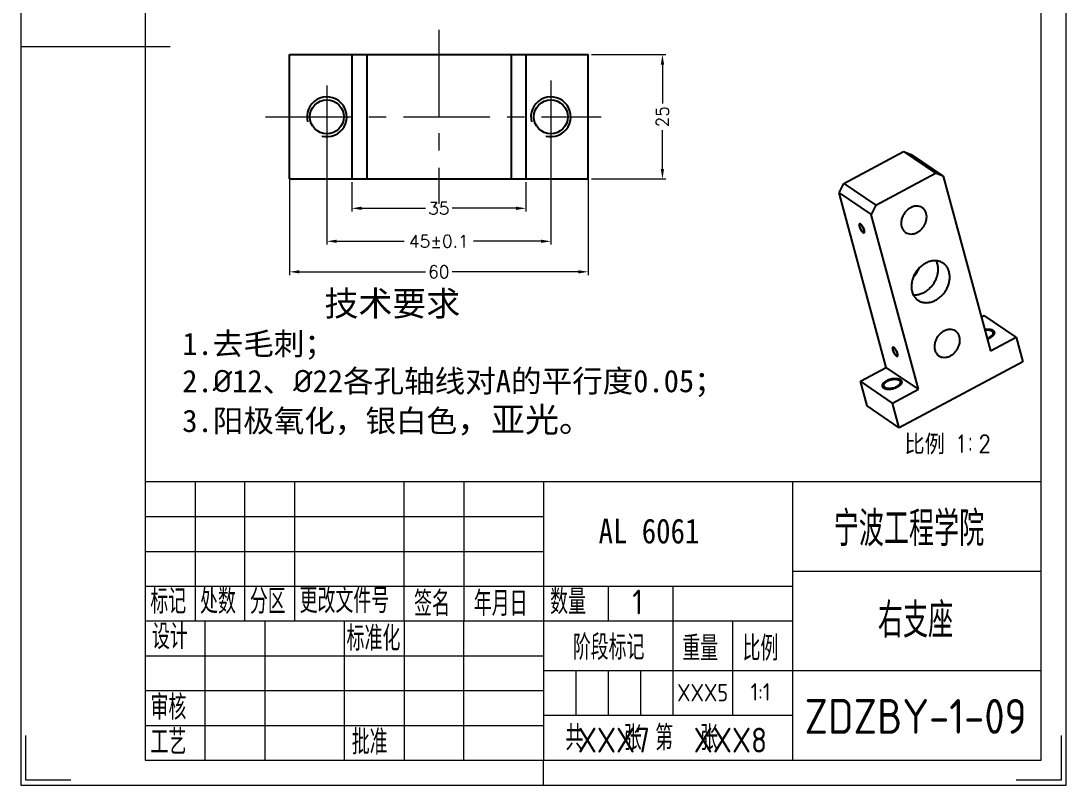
# Model space of a CAD drawing. Header units: millimetres. Extents: x 348 to 7549, y -2121 to -1262.
# Drawn here: x 4729.3 to 4939.3, y -2121.3 to -1967.6 of the extents above; entities that cross this region are included whole.
import ezdxf
from ezdxf.enums import TextEntityAlignment as Align

# ---------------------------------------------------------------- set-up
doc = ezdxf.new("R2010")
doc.units = ezdxf.units.MM
doc.header["$LTSCALE"] = 46.255
doc.header["$PDMODE"] = 3
doc.header["$PDSIZE"] = 8
doc.linetypes.add('CENTER', pattern=[0.6, 0.375, -0.075, 0.075, -0.075])
doc.layers.get('0').update_dxf_attribs({"linetype": 'CONTINUOUS'})
doc.layers.get('Defpoints').update_dxf_attribs({"linetype": 'CONTINUOUS'})
doc.layers.add('02___PRT_ALL_AXES', color=7, linetype='CONTINUOUS')
for name, color, linetype, lineweight in [('dim', 82, 'CONTINUOUS', 9), ('中心线', 2, 'CENTER', 13), ('图框_内框线', 5, 'CONTINUOUS', 13), ('图框_外框线', 7, 'CONTINUOUS', 13), ('图框_标题栏属性', 1, 'CONTINUOUS', 13), ('图框_标题栏文字', 6, 'CONTINUOUS', 13), ('图框_角线', 5, 'CONTINUOUS', 13), ('尺寸线', 80, 'CONTINUOUS', 13), ('细实线', 20, 'CONTINUOUS', 13)]:
    doc.layers.add(name, color=color, linetype=linetype, lineweight=lineweight)
doc.styles.add('ROMANC', font='romanc.shx', dxfattribs={"bigfont": 'gbcbig.shx'})
doc.styles.get("Standard").update_dxf_attribs({"font": 'txt', "width": 0.85, "bigfont": 'gbcbig.shx'})
doc.styles.add('宋体', font='SimSun.ttf')
doc.styles.add('工程字', font='gbenor.shx', dxfattribs={"bigfont": 'gbcbig.shx'})
doc.dimstyles.new('YanXiu', dxfattribs={"dimtxt": 2.5, "dimasz": 2.2, "dimexe": 0.66, "dimexo": 0.66, "dimgap": 0.66, "dimtad": 0, "dimtoh": 1, "dimdsep": 46, "dimtxsty": 'ROMANC', "dimcen": 0, "dimclrd": 256, "dimclre": 131, "dimclrt": 42, "dimazin": 2, "dimtfac": 1, "dimtofl": 0, "dimtmove": 0, "dimatfit": 3, "dimfxl": 1, "dimlwd": 5, "dimlwe": 5, "dimarcsym": 0})

# ---------------------------------------------------------------- blocks, each defined once
blk = doc.blocks.new('*D102')
at = {"layer": 'Defpoints', "color": 0, "transparency": 16777216}
for p in [(4795.75, -1999.39), (4830.75, -1999.39), (4830.75, -2005.29)]:
    blk.add_point(p, dxfattribs=at)
at = {"layer": 'dim', "color": 131, "lineweight": 5, "transparency": 16777216}
for p, q in [((4795.75, -2000.05), (4795.75, -2005.95)), ((4830.75, -2000.05), (4830.75, -2005.95))]:
    blk.add_line(p, q, dxfattribs=at)
at = {"layer": 'dim', "lineweight": 5, "transparency": 16777216}
for p, q in [((4797.75, -2005.29), (4810.57, -2005.29)), ((4828.75, -2005.29), (4815.93, -2005.29))]:
    blk.add_line(p, q, dxfattribs=at)
at = {"layer": 'dim', "transparency": 16777216}
for points in [[(4797.75, -2004.96), (4797.75, -2005.62), (4795.75, -2005.29)], [(4828.75, -2004.96), (4828.75, -2005.62), (4830.75, -2005.29)]]:
    blk.add_solid(points, dxfattribs=at)
at = {"layer": 'dim', "color": 42, "transparency": 16777216, "insert": (4813.25, -2005.29), "char_height": 2.5, "attachment_point": 5, "style": 'ROMANC'}
blk.add_mtext('35', dxfattribs=at)
blk = doc.blocks.new('*D103')
at = {"layer": 'Defpoints', "color": 0, "transparency": 16777216}
for p in [(4790.75, -1986.89), (4835.75, -1986.89), (4835.75, -2011.92)]:
    blk.add_point(p, dxfattribs=at)
at = {"layer": 'dim', "color": 131, "lineweight": 5, "transparency": 16777216}
for p, q in [((4790.75, -1987.55), (4790.75, -2012.58)), ((4835.75, -1987.55), (4835.75, -2012.58))]:
    blk.add_line(p, q, dxfattribs=at)
at = {"layer": 'dim', "lineweight": 5, "transparency": 16777216}
for p, q in [((4792.75, -2011.92), (4806.28, -2011.92)), ((4833.75, -2011.92), (4820.22, -2011.92))]:
    blk.add_line(p, q, dxfattribs=at)
at = {"layer": 'dim', "transparency": 16777216}
for points in [[(4792.75, -2011.59), (4792.75, -2012.25), (4790.75, -2011.92)], [(4833.75, -2011.59), (4833.75, -2012.25), (4835.75, -2011.92)]]:
    blk.add_solid(points, dxfattribs=at)
at = {"layer": 'dim', "color": 42, "transparency": 16777216, "insert": (4813.25, -2011.92), "char_height": 2.5, "attachment_point": 5, "style": 'ROMANC'}
blk.add_mtext('\\A1;45±0.1', dxfattribs=at)
blk = doc.blocks.new('*D104')
at = {"layer": 'Defpoints', "color": 0, "transparency": 16777216}
for p in [(4783.25, -1986.89), (4843.25, -1986.89), (4843.25, -2018.06)]:
    blk.add_point(p, dxfattribs=at)
at = {"layer": 'dim', "color": 131, "lineweight": 5, "transparency": 16777216}
for p, q in [((4783.25, -1987.55), (4783.25, -2018.72)), ((4843.25, -1987.55), (4843.25, -2018.72))]:
    blk.add_line(p, q, dxfattribs=at)
at = {"layer": 'dim', "lineweight": 5, "transparency": 16777216}
for p, q in [((4785.25, -2018.06), (4810.57, -2018.06)), ((4841.25, -2018.06), (4815.93, -2018.06))]:
    blk.add_line(p, q, dxfattribs=at)
at = {"layer": 'dim', "transparency": 16777216}
for points in [[(4785.25, -2017.73), (4785.25, -2018.39), (4783.25, -2018.06)], [(4841.25, -2017.73), (4841.25, -2018.39), (4843.25, -2018.06)]]:
    blk.add_solid(points, dxfattribs=at)
at = {"layer": 'dim', "color": 42, "transparency": 16777216, "insert": (4813.25, -2018.06), "char_height": 2.5, "attachment_point": 5, "style": 'ROMANC'}
blk.add_mtext('60', dxfattribs=at)
blk = doc.blocks.new('*D105')
at = {"layer": 'Defpoints', "color": 0, "transparency": 16777216}
for p in [(4843.25, -1974.39), (4843.25, -1999.39), (4858.17, -1999.39)]:
    blk.add_point(p, dxfattribs=at)
at = {"layer": 'dim', "color": 131, "lineweight": 5, "transparency": 16777216}
for p, q in [((4843.91, -1974.39), (4858.83, -1974.39)), ((4843.91, -1999.39), (4858.83, -1999.39))]:
    blk.add_line(p, q, dxfattribs=at)
at = {"layer": 'dim', "lineweight": 5, "transparency": 16777216}
for p, q in [((4858.17, -1976.39), (4858.17, -1984.21)), ((4858.17, -1997.39), (4858.17, -1989.58))]:
    blk.add_line(p, q, dxfattribs=at)
at = {"layer": 'dim', "transparency": 16777216}
for points in [[(4857.84, -1976.39), (4858.5, -1976.39), (4858.17, -1974.39)], [(4857.84, -1997.39), (4858.5, -1997.39), (4858.17, -1999.39)]]:
    blk.add_solid(points, dxfattribs=at)
at = {"layer": 'dim', "color": 42, "transparency": 16777216, "insert": (4858.17, -1986.89), "char_height": 2.5, "attachment_point": 5, "rotation": 90, "style": 'ROMANC'}
blk.add_mtext('25', dxfattribs=at)

msp = doc.modelspace()

# ---------------------------------------------------------------- linework, layer by layer
at = {"color": 7, "linetype": 'Continuous'}
for p, q in [((4795.75023, -1974.39126), (4795.75023, -1999.39126)), ((4795.75023, -1974.39126), (4830.75023, -1974.39126)), ((4798.75023, -1974.39126), (4798.75023, -1999.39126)), ((4827.75023, -1974.39126), (4827.75023, -1999.39126)), ((4830.75023, -1974.39126), (4830.75023, -1999.39126)), ((4894.58742, -2000.26918), (4906.58346, -1993.88058)), ((4906.58346, -1993.88058), (4913.02943, -1998.25137)), ((4906.58346, -1993.88058), (4908.15859, -1994.4599)), ((4908.15859, -1994.4599), (4914.60456, -1998.8307)), ((4901.03339, -2004.63998), (4913.02943, -1998.25137)), ((4914.60456, -1998.8307), (4913.02943, -1998.25137)), ((4914.60456, -1998.8307), (4924.07263, -2033.97007)), ((4795.75023, -1999.39126), (4830.75023, -1999.39126)), ((4893.68062, -2002.17028), (4894.58742, -2000.26918)), ((4894.58742, -2000.26918), (4901.03339, -2004.63998)), ((4903.14868, -2037.30966), (4893.68062, -2002.17028)), ((4893.68062, -2002.17028), (4900.12659, -2006.54108)), ((4901.03339, -2004.63998), (4900.12659, -2006.54108)), ((4909.59465, -2041.68045), (4900.12659, -2006.54108))]:
    msp.add_line(p, q, dxfattribs=at)
at = {"color": 2, "linetype": 'Continuous'}
for centre in [(4790.75023, -1986.89126), (4835.75023, -1986.89126)]:
    msp.add_arc(centre, 4, 255, 195, dxfattribs=at)
at = {"color": 7, "linetype": 'Continuous'}
msp.add_arc((4903.49857, -2014.2544), 6.99447, 317.4747764, 334.2845942, dxfattribs=at)
at = {"color": 2, "linetype": 'Continuous'}
for points, start_tangent, end_tangent in [([(4898.75595, -2009.6662), (4898.7294, -2009.58257), (4898.71613, -2009.54076), (4898.70286, -2009.49894), (4898.68518, -2009.45539), (4898.6675, -2009.41184), (4898.64982, -2009.36829), (4898.63214, -2009.32474), (4898.61073, -2009.28111), (4898.58932, -2009.23749), (4898.54651, -2009.15023), (4898.49694, -2009.06468), (4898.47216, -2009.02191), (4898.44738, -2008.97914), (4898.42104, -2008.94035), (4898.3947, -2008.90156), (4898.36836, -2008.86277), (4898.34201, -2008.82399), (4898.3147, -2008.78989), (4898.28739, -2008.75579), (4898.26008, -2008.72169), (4898.23277, -2008.68759), (4898.20553, -2008.65948), (4898.17829, -2008.63137), (4898.15105, -2008.60326), (4898.12381, -2008.57515), (4898.09723, -2008.55379), (4898.07065, -2008.53244), (4898.04407, -2008.51108), (4898.03078, -2008.5004), (4898.01749, -2008.48973), (4898.0055, -2008.4832), (4897.99351, -2008.47668), (4897.96953, -2008.46364), (4897.94555, -2008.4506), (4897.93356, -2008.44408), (4897.92157, -2008.43756), (4897.9111, -2008.43522), (4897.90063, -2008.43288), (4897.87968, -2008.42821), (4897.85874, -2008.42354), (4897.84826, -2008.4212), (4897.83779, -2008.41887), (4897.82924, -2008.4208), (4897.82068, -2008.42274), (4897.80357, -2008.42662), (4897.78645, -2008.43049), (4897.7779, -2008.43243), (4897.76934, -2008.43437), (4897.76294, -2008.44065), (4897.75653, -2008.44694), (4897.74372, -2008.4595), (4897.73091, -2008.47207), (4897.72451, -2008.47836), (4897.7181, -2008.48464), (4897.71432, -2008.49481), (4897.71053, -2008.50499), (4897.70296, -2008.52533), (4897.69539, -2008.54568), (4897.6916, -2008.55585), (4897.68782, -2008.56602), (4897.68666, -2008.57976), (4897.68551, -2008.59351), (4897.6832, -2008.621), (4897.68089, -2008.64849), (4897.67973, -2008.66224), (4897.67858, -2008.67598), (4897.6801, -2008.69278), (4897.68162, -2008.70957), (4897.68466, -2008.74316), (4897.68769, -2008.77675), (4897.69073, -2008.81034), (4897.6992, -2008.84948), (4897.70766, -2008.88861), (4897.72459, -2008.96687)], (-0.302556605, 0.953131418), (0.211431, -0.977392926)), ([(4897.72459, -2008.96687), (4897.75114, -2009.0505), (4897.76441, -2009.09231), (4897.77768, -2009.13412), (4897.79536, -2009.17768), (4897.81304, -2009.22123), (4897.83072, -2009.26478), (4897.8484, -2009.30833), (4897.86981, -2009.35196), (4897.89122, -2009.39558), (4897.93403, -2009.48284), (4897.9836, -2009.56838), (4898.00838, -2009.61116), (4898.03316, -2009.65393), (4898.0595, -2009.69272), (4898.08584, -2009.73151), (4898.11218, -2009.77029), (4898.13853, -2009.80908), (4898.16584, -2009.84318), (4898.19315, -2009.87728), (4898.22046, -2009.91138), (4898.24777, -2009.94548), (4898.27501, -2009.97359), (4898.30225, -2010.0017), (4898.32949, -2010.02981), (4898.35673, -2010.05792), (4898.38331, -2010.07927), (4898.40989, -2010.10063), (4898.43647, -2010.12199), (4898.44976, -2010.13267), (4898.46305, -2010.14334), (4898.47504, -2010.14986), (4898.48703, -2010.15639), (4898.51101, -2010.16943), (4898.53499, -2010.18247), (4898.54698, -2010.18899), (4898.55897, -2010.19551), (4898.56944, -2010.19785), (4898.57991, -2010.20019), (4898.60086, -2010.20486), (4898.6218, -2010.20953), (4898.63228, -2010.21187), (4898.64275, -2010.2142), (4898.6513, -2010.21227), (4898.65986, -2010.21033), (4898.67697, -2010.20645), (4898.69409, -2010.20258), (4898.70264, -2010.20064), (4898.7112, -2010.1987), (4898.7176, -2010.19242), (4898.72401, -2010.18613), (4898.73682, -2010.17356), (4898.74963, -2010.161), (4898.75603, -2010.15471), (4898.76244, -2010.14843), (4898.76622, -2010.13825), (4898.77001, -2010.12808), (4898.77758, -2010.10774), (4898.78515, -2010.08739), (4898.78893, -2010.07722), (4898.79272, -2010.06705), (4898.79388, -2010.0533), (4898.79503, -2010.03956), (4898.79734, -2010.01207), (4898.79965, -2009.98458), (4898.80081, -2009.97083), (4898.80196, -2009.95709), (4898.80044, -2009.94029), (4898.79892, -2009.9235), (4898.79588, -2009.88991), (4898.79285, -2009.85631), (4898.78981, -2009.82272), (4898.78134, -2009.78359), (4898.77288, -2009.74446), (4898.75595, -2009.6662)], (0.302556605, -0.953131418), (-0.211431, 0.977392926)), ([(4922.90235, -2029.62664), (4923.05903, -2029.60409), (4923.13737, -2029.59281), (4923.21571, -2029.58153), (4923.29382, -2029.57094), (4923.33151, -2029.56976), (4923.36919, -2029.56858), (4923.51994, -2029.56385), (4923.59532, -2029.56149), (4923.66978, -2029.56051), (4923.70449, -2029.56383), (4923.73921, -2029.56715), (4923.80864, -2029.57379), (4923.94751, -2029.58708), (4924.01494, -2029.59574), (4924.04532, -2029.60343), (4924.0757, -2029.61112), (4924.13645, -2029.62651), (4924.1972, -2029.64189), (4924.25796, -2029.65728), (4924.28833, -2029.66497), (4924.30288, -2029.66929), (4924.3153, -2029.67517), (4924.34014, -2029.68693), (4924.36498, -2029.69869), (4924.41465, -2029.72222), (4924.46433, -2029.74574), (4924.51401, -2029.76926), (4924.53884, -2029.78103), (4924.55867, -2029.79556), (4924.57699, -2029.81093), (4924.59531, -2029.82629), (4924.63195, -2029.85703), (4924.66859, -2029.88776), (4924.70523, -2029.91849), (4924.72354, -2029.93386), (4924.73518, -2029.95199), (4924.75734, -2029.98872), (4924.77949, -2030.02545), (4924.80165, -2030.06218), (4924.8238, -2030.0989), (4924.83429, -2030.11744), (4924.83769, -2030.13808), (4924.84449, -2030.17936), (4924.85129, -2030.22063), (4924.85809, -2030.26191), (4924.86149, -2030.28255), (4924.86489, -2030.30318), (4924.86645, -2030.32425), (4924.86189, -2030.34674), (4924.85277, -2030.39173), (4924.84365, -2030.43671), (4924.83453, -2030.4817), (4924.82997, -2030.50419), (4924.82541, -2030.52668), (4924.82313, -2030.53793), (4924.81792, -2030.54925), (4924.80573, -2030.57194), (4924.78137, -2030.61731), (4924.757, -2030.66269), (4924.73264, -2030.70806), (4924.72046, -2030.73075), (4924.70827, -2030.75343), (4924.6729, -2030.79831), (4924.63423, -2030.84303), (4924.59557, -2030.88776), (4924.5569, -2030.93249), (4924.53756, -2030.95485), (4924.51823, -2030.97721), (4924.46874, -2031.0199), (4924.4173, -2031.06222), (4924.3144, -2031.14684), (4924.28868, -2031.168), (4924.26295, -2031.18916), (4924.23238, -2031.20875), (4924.20092, -2031.22806), (4924.13801, -2031.26667), (4924.0751, -2031.30529), (4923.94928, -2031.38252)], (0.989797247, 0.142483015), (-0.852261311, -0.523116294)), ([(4923.94928, -2031.38252), (4923.89219, -2031.41196), (4923.83107, -2031.44205), (4923.70274, -2031.50105), (4923.43527, -2031.60454)], (-0.888785418, -0.458323554), (-0.941327175, -0.337495406)), ([(4905.43929, -2034.47046), (4905.41274, -2034.38684), (4905.39947, -2034.34502), (4905.3862, -2034.30321), (4905.36852, -2034.25966), (4905.35084, -2034.21611), (4905.33316, -2034.17256), (4905.31548, -2034.12901), (4905.29407, -2034.08538), (4905.27267, -2034.04175), (4905.22985, -2033.95449), (4905.18028, -2033.86895), (4905.1555, -2033.82618), (4905.13072, -2033.78341), (4905.10438, -2033.74462), (4905.07804, -2033.70583), (4905.0517, -2033.66704), (4905.02535, -2033.62825), (4904.99804, -2033.59415), (4904.97073, -2033.56005), (4904.94342, -2033.52595), (4904.91611, -2033.49185), (4904.88887, -2033.46374), (4904.86163, -2033.43564), (4904.83439, -2033.40753), (4904.80716, -2033.37942), (4904.78057, -2033.35806), (4904.75399, -2033.3367), (4904.72741, -2033.31535), (4904.71412, -2033.30467), (4904.70083, -2033.29399), (4904.68884, -2033.28747), (4904.67685, -2033.28095), (4904.65287, -2033.2679), (4904.62889, -2033.25486), (4904.6169, -2033.24834), (4904.60491, -2033.24182), (4904.59444, -2033.23948), (4904.58397, -2033.23715), (4904.56302, -2033.23247), (4904.54208, -2033.2278), (4904.53161, -2033.22547), (4904.52113, -2033.22313), (4904.51258, -2033.22507), (4904.50402, -2033.22701), (4904.48691, -2033.23088), (4904.4698, -2033.23476), (4904.46124, -2033.23669), (4904.45268, -2033.23863), (4904.44628, -2033.24492), (4904.43987, -2033.2512), (4904.42706, -2033.26377), (4904.41425, -2033.27634), (4904.40785, -2033.28262), (4904.40144, -2033.28891), (4904.39766, -2033.29908), (4904.39387, -2033.30925), (4904.3863, -2033.3296), (4904.37873, -2033.34994), (4904.37495, -2033.36011), (4904.37116, -2033.37028), (4904.37001, -2033.38403), (4904.36885, -2033.39777), (4904.36654, -2033.42527), (4904.36423, -2033.45276), (4904.36307, -2033.4665), (4904.36192, -2033.48025), (4904.36344, -2033.49704), (4904.36496, -2033.51384), (4904.368, -2033.54743), (4904.37103, -2033.58102), (4904.37407, -2033.61461), (4904.38254, -2033.65374), (4904.391, -2033.69287), (4904.40793, -2033.77114)], (-0.302556605, 0.953131418), (0.211431, -0.977392926)), ([(4904.40793, -2033.77114), (4904.43448, -2033.85476), (4904.44775, -2033.89658), (4904.46103, -2033.93839), (4904.4787, -2033.98194), (4904.49638, -2034.02549), (4904.51406, -2034.06904), (4904.53174, -2034.11259), (4904.55315, -2034.15622), (4904.57456, -2034.19985), (4904.61738, -2034.28711), (4904.66694, -2034.37265), (4904.69172, -2034.41542), (4904.7165, -2034.45819), (4904.74284, -2034.49698), (4904.76918, -2034.53577), (4904.79552, -2034.57456), (4904.82187, -2034.61335), (4904.84918, -2034.64745), (4904.87649, -2034.68155), (4904.9038, -2034.71564), (4904.93111, -2034.74974), (4904.95835, -2034.77785), (4904.98559, -2034.80596), (4905.01283, -2034.83407), (4905.04007, -2034.86218), (4905.06665, -2034.88354), (4905.09323, -2034.90489), (4905.11981, -2034.92625), (4905.1331, -2034.93693), (4905.14639, -2034.94761), (4905.15838, -2034.95413), (4905.17037, -2034.96065), (4905.19435, -2034.97369), (4905.21833, -2034.98674), (4905.23032, -2034.99326), (4905.24231, -2034.99978), (4905.25278, -2035.00211), (4905.26325, -2035.00445), (4905.2842, -2035.00912), (4905.30514, -2035.0138), (4905.31562, -2035.01613), (4905.32609, -2035.01847), (4905.33464, -2035.01653), (4905.3432, -2035.01459), (4905.36031, -2035.01072), (4905.37743, -2035.00684), (4905.38598, -2035.0049), (4905.39454, -2035.00297), (4905.40094, -2034.99668), (4905.40735, -2034.9904), (4905.42016, -2034.97783), (4905.43297, -2034.96526), (4905.43937, -2034.95898), (4905.44578, -2034.95269), (4905.44956, -2034.94252), (4905.45335, -2034.93235), (4905.46092, -2034.912), (4905.46849, -2034.89166), (4905.47228, -2034.88149), (4905.47606, -2034.87131), (4905.47722, -2034.85757), (4905.47837, -2034.84382), (4905.48068, -2034.81633), (4905.48299, -2034.78884), (4905.48415, -2034.7751), (4905.4853, -2034.76135), (4905.48378, -2034.74456), (4905.48226, -2034.72776), (4905.47923, -2034.69417), (4905.47619, -2034.66058), (4905.47315, -2034.62699), (4905.46468, -2034.58786), (4905.45622, -2034.54873), (4905.43929, -2034.47046)], (0.302556605, -0.953131418), (-0.211431, 0.977392926)), ([(4905.33474, -2041.29587), (4905.16423, -2041.37479), (4905.07897, -2041.41425), (4905.03634, -2041.43398), (4904.99371, -2041.45371), (4904.9478, -2041.46935), (4904.90188, -2041.485), (4904.81005, -2041.5163), (4904.71822, -2041.5476), (4904.67231, -2041.56325), (4904.62639, -2041.57889), (4904.57894, -2041.58987), (4904.53149, -2041.60084), (4904.43658, -2041.62278), (4904.34167, -2041.64472), (4904.29422, -2041.65569), (4904.24677, -2041.66667), (4904.19875, -2041.6726), (4904.15074, -2041.67853), (4904.05472, -2041.6904), (4903.95869, -2041.70227), (4903.91068, -2041.7082), (4903.86267, -2041.71413), (4903.8176, -2041.71459), (4903.77254, -2041.71505), (4903.68241, -2041.71598), (4903.59228, -2041.7169), (4903.54722, -2041.71736), (4903.50216, -2041.71782), (4903.46091, -2041.71295), (4903.41966, -2041.70807), (4903.33716, -2041.69832), (4903.25466, -2041.68856), (4903.21341, -2041.68369), (4903.17216, -2041.67881), (4903.1363, -2041.66878), (4903.10044, -2041.65875), (4903.02871, -2041.63869), (4902.95698, -2041.61863), (4902.92112, -2041.6086), (4902.90319, -2041.60358), (4902.88526, -2041.59857), (4902.87048, -2041.59102), (4902.8557, -2041.58346), (4902.82613, -2041.56836), (4902.76701, -2041.53815), (4902.70788, -2041.50794), (4902.67832, -2041.49283), (4902.66354, -2041.48528), (4902.64876, -2041.47773), (4902.63821, -2041.46819), (4902.62766, -2041.45865), (4902.60656, -2041.43957), (4902.56435, -2041.40142), (4902.52215, -2041.36326), (4902.50105, -2041.34419), (4902.4905, -2041.33465), (4902.47995, -2041.32511), (4902.47374, -2041.31384), (4902.46753, -2041.30256), (4902.45511, -2041.28002), (4902.43027, -2041.23493), (4902.40543, -2041.18984), (4902.39301, -2041.16729), (4902.3868, -2041.15602), (4902.38059, -2041.14474), (4902.37896, -2041.13217), (4902.37732, -2041.11959), (4902.37406, -2041.09443), (4902.36753, -2041.04412), (4902.361, -2040.99381), (4902.35773, -2040.96865), (4902.3561, -2040.95607), (4902.35447, -2040.9435), (4902.35757, -2040.92985), (4902.36067, -2040.9162), (4902.36688, -2040.88891), (4902.37929, -2040.83432), (4902.3917, -2040.77972), (4902.39791, -2040.75243), (4902.40101, -2040.73878), (4902.40411, -2040.72513), (4902.41172, -2040.71141), (4902.41933, -2040.69769), (4902.43455, -2040.67025), (4902.465, -2040.61537), (4902.49544, -2040.56049), (4902.51066, -2040.53305), (4902.51827, -2040.51933), (4902.52588, -2040.50561), (4902.53773, -2040.49211), (4902.54957, -2040.4786), (4902.57325, -2040.45159), (4902.62062, -2040.39758), (4902.66799, -2040.34356), (4902.69168, -2040.31656), (4902.71536, -2040.28955), (4902.74661, -2040.264), (4902.77785, -2040.23846), (4902.84035, -2040.18737), (4902.90284, -2040.13627), (4902.93408, -2040.11073), (4902.96533, -2040.08518), (4903.00367, -2040.06169), (4903.042, -2040.03819), (4903.11868, -2039.9912), (4903.27203, -2039.89721)], (-0.907512353, -0.420025391), (0.852611689, 0.522545029)), ([(4903.27203, -2039.89721), (4903.44254, -2039.81829), (4903.5278, -2039.77883), (4903.57043, -2039.7591), (4903.61306, -2039.73937), (4903.65897, -2039.72373), (4903.70489, -2039.70808), (4903.79672, -2039.67678), (4903.88855, -2039.64548), (4903.93446, -2039.62983), (4903.98038, -2039.61419), (4904.02783, -2039.60321), (4904.07529, -2039.59224), (4904.17019, -2039.5703), (4904.2651, -2039.54836), (4904.31255, -2039.53739), (4904.36, -2039.52641), (4904.40802, -2039.52048), (4904.45603, -2039.51455), (4904.55205, -2039.50268), (4904.64808, -2039.49081), (4904.69609, -2039.48488), (4904.7441, -2039.47895), (4904.78917, -2039.47849), (4904.83423, -2039.47802), (4904.92436, -2039.4771), (4905.01449, -2039.47618), (4905.05955, -2039.47572), (4905.10462, -2039.47525), (4905.14586, -2039.48013), (4905.18711, -2039.48501), (4905.26961, -2039.49476), (4905.35211, -2039.50452), (4905.39336, -2039.50939), (4905.43461, -2039.51427), (4905.47047, -2039.5243), (4905.50633, -2039.53433), (4905.57806, -2039.55439), (4905.64979, -2039.57445), (4905.68565, -2039.58448), (4905.70358, -2039.5895), (4905.72151, -2039.59451), (4905.73629, -2039.60206), (4905.75107, -2039.60962), (4905.78064, -2039.62472), (4905.83976, -2039.65493), (4905.89889, -2039.68514), (4905.92845, -2039.70025), (4905.94323, -2039.7078), (4905.95801, -2039.71535), (4905.96856, -2039.72489), (4905.97911, -2039.73443), (4906.00021, -2039.75351), (4906.04242, -2039.79166), (4906.08462, -2039.82981), (4906.10572, -2039.84889), (4906.11627, -2039.85843), (4906.12682, -2039.86797), (4906.13303, -2039.87924), (4906.13924, -2039.89051), (4906.15166, -2039.91306), (4906.1765, -2039.95815), (4906.20134, -2040.00324), (4906.21376, -2040.02579), (4906.21997, -2040.03706), (4906.22618, -2040.04833), (4906.22781, -2040.06091), (4906.22945, -2040.07349), (4906.23271, -2040.09865), (4906.23924, -2040.14896), (4906.24577, -2040.19927), (4906.24904, -2040.22443), (4906.25067, -2040.237), (4906.2523, -2040.24958), (4906.2492, -2040.26323), (4906.2461, -2040.27688), (4906.23989, -2040.30417), (4906.22748, -2040.35876), (4906.21507, -2040.41335), (4906.20887, -2040.44065), (4906.20576, -2040.4543), (4906.20266, -2040.46795), (4906.19505, -2040.48167), (4906.18744, -2040.49539), (4906.17222, -2040.52283), (4906.14177, -2040.57771), (4906.11133, -2040.63259), (4906.09611, -2040.66003), (4906.0885, -2040.67375), (4906.08089, -2040.68747), (4906.06904, -2040.70097), (4906.0572, -2040.71448), (4906.03352, -2040.74148), (4905.98615, -2040.7955), (4905.93878, -2040.84951), (4905.91509, -2040.87652), (4905.89141, -2040.90353), (4905.86016, -2040.92908), (4905.82892, -2040.95462), (4905.76643, -2041.00571), (4905.70393, -2041.05681), (4905.67269, -2041.08235), (4905.64144, -2041.1079), (4905.6031, -2041.13139), (4905.56477, -2041.15489), (4905.48809, -2041.20188), (4905.33474, -2041.29587)], (0.907512353, 0.420025391), (-0.852611689, -0.522545029))]:
    msp.add_spline(points, degree=3, dxfattribs=dict(at, start_tangent=start_tangent, end_tangent=end_tangent))
at = {"layer": '02___PRT_ALL_AXES', "color": 7, "linetype": 'Continuous'}
for p, q in [((4783.25023, -1999.39126), (4783.25023, -1974.39126)), ((4783.25023, -1974.39126), (4795.75023, -1974.39126)), ((4830.75023, -1974.39126), (4843.25023, -1974.39126)), ((4843.25023, -1999.39126), (4843.25023, -1974.39126)), ((4783.25023, -1999.39126), (4795.75023, -1999.39126)), ((4830.75023, -1999.39126), (4843.25023, -1999.39126)), ((4922.23384, -2027.14568), (4922.79736, -2026.84557)), ((4929.24333, -2031.21636), (4922.79736, -2026.84557)), ((4924.07263, -2033.97007), (4929.24333, -2031.21636)), ((4929.24333, -2031.21636), (4930.58, -2036.17722)), ((4930.58, -2036.17722), (4905.76062, -2049.39502)), ((4897.97798, -2040.06337), (4903.14868, -2037.30966)), ((4909.59465, -2041.68045), (4903.14868, -2037.30966)), ((4904.42395, -2044.43416), (4897.97798, -2040.06337)), ((4899.31465, -2045.02422), (4897.97798, -2040.06337)), ((4904.42395, -2044.43416), (4909.59465, -2041.68045)), ((4905.76062, -2049.39502), (4899.31465, -2045.02422)), ((4905.76062, -2049.39502), (4904.42395, -2044.43416))]:
    msp.add_line(p, q, dxfattribs=at)
for centre in [(4790.75023, -1986.89126), (4835.75023, -1986.89126)]:
    msp.add_circle(centre, 3.4, dxfattribs=at)
for centre, start, end in [((4899.11072, -2008.67722), 191.8585287, 195.1489524), ((4897.36982, -2009.95585), 11.8585287, 15.1489524), ((4905.79406, -2033.48148), 191.8585287, 195.1489524), ((4904.05316, -2034.76011), 11.8585287, 15.1489524)]:
    msp.add_arc(centre, 1.34253, start, end, dxfattribs=at)
for points, start_tangent, end_tangent in [([(4910.38591, -2005.16391), (4910.11681, -2005.01255), (4909.56212, -2004.85453), (4908.95745, -2004.85879), (4908.33795, -2005.02508), (4907.73962, -2005.34372), (4907.19723, -2005.79621), (4906.74231, -2006.35625), (4906.4013, -2006.99128), (4906.194, -2007.66441), (4906.13248, -2008.33651), (4906.2203, -2008.96852)], (-0.827710662, 0.561155112), (0.26016474, -0.965564243)), ([(4911.18418, -2006.32496), (4910.95212, -2005.76976), (4910.5893, -2005.32365), (4910.38591, -2005.16391)], (-0.26016474, 0.965564243), (-0.827710662, 0.561155112)), ([(4907.01857, -2010.12957), (4907.28767, -2010.28093), (4907.84237, -2010.43895), (4908.44704, -2010.43469), (4909.06654, -2010.26841), (4909.66487, -2009.94976), (4910.20725, -2009.49727), (4910.66217, -2008.93724), (4911.00319, -2008.3022), (4911.21048, -2007.62907), (4911.272, -2006.95697), (4911.18418, -2006.32496)], (0.827710662, -0.561155112), (-0.26016474, 0.965564243)), ([(4897.85309, -2008.5896), (4897.82277, -2008.61212), (4897.78301, -2008.70508), (4897.78029, -2008.84757)], (-0.88640991, -0.462901147), (0.099740847, -0.995013449)), ([(4897.78029, -2008.84757), (4897.79683, -2008.9531)], (0.099740846, -0.995013449), (0.204280451, -0.978912405)), ([(4897.81484, -2009.02806), (4897.88385, -2009.23192), (4897.98174, -2009.44264), (4898.10057, -2009.64313), (4898.23072, -2009.81717), (4898.36165, -2009.95065), (4898.48274, -2010.03276), (4898.58418, -2010.05685), (4898.62745, -2010.04347)], (0.26016474, -0.965564243), (0.886409909, 0.462901148)), ([(4898.6657, -2009.60501), (4898.59669, -2009.40115), (4898.4988, -2009.19043), (4898.37997, -2008.98993), (4898.24982, -2008.81589), (4898.11889, -2008.68241), (4897.9978, -2008.60031), (4897.89636, -2008.57622), (4897.85309, -2008.5896)], (-0.26016474, 0.965564243), (-0.886409909, -0.462901148)), ([(4898.70025, -2009.7855), (4898.6837, -2009.67997)], (-0.099740846, 0.995013449), (-0.204280451, 0.978912405)), ([(4906.2203, -2008.96852), (4906.45237, -2009.52372), (4906.81519, -2009.96983), (4907.01857, -2010.12957)], (0.26016474, -0.965564243), (0.827710662, -0.561155112)), ([(4898.62745, -2010.04347), (4898.65777, -2010.02095), (4898.69753, -2009.92799), (4898.70025, -2009.7855)], (0.88640991, 0.462901147), (-0.099740847, 0.995013449)), ([(4910.72586, -2022.19603), (4911.43291, -2021.73774), (4912.07425, -2021.15407), (4912.62525, -2020.46747), (4913.06473, -2019.70432), (4913.37581, -2018.89393), (4913.54652, -2018.06747), (4913.57032, -2017.25667), (4913.44627, -2016.49272), (4913.20292, -2015.85121)], (0.88263638, 0.470056402), (-0.449576677, 0.893241743)), ([(4914.56946, -2016.32441), (4913.96753, -2016.01602), (4913.2787, -2015.85376), (4912.54242, -2015.85272), (4911.78698, -2016.01292), (4911.04141, -2016.32823)], (-0.827688775, 0.561187395), (-0.88263638, -0.470056402)), ([(4911.04141, -2016.32823), (4910.33437, -2016.78652), (4909.69303, -2017.37019), (4909.14203, -2018.05679), (4908.70254, -2018.81994), (4908.39147, -2019.63033), (4908.22075, -2020.45679), (4908.19696, -2021.26759), (4908.321, -2022.03154), (4908.58812, -2022.71931), (4908.98803, -2023.30445), (4909.50539, -2023.76448), (4909.51837, -2023.77333)], (-0.88263638, -0.470056402), (0.827688775, -0.561187395)), ([(4913.04641, -2023.76951), (4913.75345, -2023.31122), (4914.3948, -2022.72756), (4914.9458, -2022.04096), (4915.38528, -2021.2778), (4915.69636, -2020.46742), (4915.86707, -2019.64095), (4915.89086, -2018.83016), (4915.76682, -2018.0662), (4915.49971, -2017.37844), (4915.09979, -2016.7933), (4914.58244, -2016.33327), (4914.56946, -2016.32441)], (0.88263638, 0.470056402), (-0.827688775, 0.561187395)), ([(4908.56849, -2022.67863), (4909.22486, -2022.67154), (4909.9803, -2022.51133), (4910.72586, -2022.19603)], (0.996074866, -0.088514748), (0.88263638, 0.470056402)), ([(4909.51837, -2023.77333), (4910.12029, -2024.08172), (4910.80913, -2024.24398), (4911.54541, -2024.24503), (4912.30085, -2024.08482), (4913.04641, -2023.76951)], (0.827688775, -0.561187395), (0.88263638, 0.470056402)), ([(4917.06925, -2029.96817), (4916.80015, -2029.81681), (4916.24546, -2029.6588), (4915.64079, -2029.66306), (4915.02129, -2029.82934), (4914.42296, -2030.14799), (4913.88057, -2030.60048), (4913.42565, -2031.16051), (4913.08464, -2031.79554), (4912.87735, -2032.46867), (4912.81582, -2033.14077), (4912.90364, -2033.77279)], (-0.827710662, 0.561155112), (0.26016474, -0.965564243)), ([(4917.86752, -2031.12923), (4917.63546, -2030.57403), (4917.27264, -2030.12792), (4917.06925, -2029.96817)], (-0.26016474, 0.965564243), (-0.827710662, 0.561155112)), ([(4922.94351, -2029.77766), (4923.19438, -2029.74157), (4923.5774, -2029.72909), (4923.9221, -2029.77207), (4924.20843, -2029.86799), (4924.41977, -2030.01129), (4924.54383, -2030.19364), (4924.55915, -2030.24077)], (0.983228106, 0.182380075), (0.256262409, -0.966607251)), ([(4924.55915, -2030.24077), (4924.57339, -2030.40444), (4924.50675, -2030.63144), (4924.34776, -2030.86145), (4924.10568, -2031.08109), (4923.79458, -2031.27762)], (0.256262409, -0.966607251), (-0.88263638, -0.470056402)), ([(4913.70191, -2034.93384), (4913.97101, -2035.0852), (4914.52571, -2035.24321), (4915.13038, -2035.23895), (4915.74988, -2035.07267), (4916.34821, -2034.75402), (4916.89059, -2034.30153), (4917.34551, -2033.7415), (4917.68653, -2033.10647), (4917.89382, -2032.43334), (4917.95534, -2031.76124), (4917.86752, -2031.12923)], (0.827710662, -0.561155112), (-0.26016474, 0.965564243)), ([(4923.79458, -2031.27762), (4923.43252, -2031.43959), (4923.39471, -2031.45337)], (-0.88263638, -0.470056402), (-0.941737689, -0.33634822)), ([(4904.53643, -2033.39386), (4904.50611, -2033.41638), (4904.46635, -2033.50934), (4904.46363, -2033.65184)], (-0.88640991, -0.462901147), (0.099740847, -0.995013449)), ([(4904.46363, -2033.65184), (4904.48018, -2033.75737)], (0.099740846, -0.995013449), (0.204280451, -0.978912405)), ([(4904.49818, -2033.83233), (4904.56719, -2034.03619), (4904.66508, -2034.2469), (4904.78391, -2034.4474), (4904.91406, -2034.62144), (4905.04499, -2034.75492), (4905.16608, -2034.83703), (4905.26753, -2034.86111), (4905.31079, -2034.84774)], (0.26016474, -0.965564243), (0.886409909, 0.462901148)), ([(4905.34904, -2034.40927), (4905.28003, -2034.20541), (4905.18214, -2033.9947), (4905.06331, -2033.7942), (4904.93316, -2033.62016), (4904.80224, -2033.48668), (4904.68114, -2033.40457), (4904.5797, -2033.38049), (4904.53643, -2033.39386)], (-0.26016474, 0.965564243), (-0.886409909, -0.462901148)), ([(4905.31079, -2034.84774), (4905.34111, -2034.82522), (4905.38087, -2034.73226), (4905.38359, -2034.58976)], (0.88640991, 0.462901147), (-0.099740847, 0.995013449)), ([(4905.38359, -2034.58976), (4905.36705, -2034.48423)], (-0.099740846, 0.995013449), (-0.204280451, 0.978912405)), ([(4912.90364, -2033.77279), (4913.13571, -2034.32798), (4913.49853, -2034.77409), (4913.70191, -2034.93384)], (0.26016474, -0.965564243), (0.827710662, -0.561155112)), ([(4902.66216, -2041.03896), (4902.64792, -2040.87529), (4902.71457, -2040.64829), (4902.87355, -2040.41828), (4903.11563, -2040.19863), (4903.42673, -2040.00211)], (-0.256262409, 0.966607251), (0.88263638, 0.470056402)), ([(4905.18004, -2041.19097), (4904.81798, -2041.35294), (4904.42602, -2041.47096), (4904.02693, -2041.53816), (4903.64391, -2041.55064), (4903.29921, -2041.50766), (4903.01288, -2041.41174), (4902.80154, -2041.26844), (4902.67748, -2041.08609), (4902.66216, -2041.03896)], (-0.88263638, -0.470056402), (-0.256262409, 0.966607251)), ([(4903.42673, -2040.00211), (4903.78879, -2039.84013), (4904.18075, -2039.72212), (4904.57984, -2039.65492), (4904.96286, -2039.64244), (4905.30756, -2039.68542), (4905.59389, -2039.78134), (4905.80523, -2039.92464), (4905.92929, -2040.10699), (4905.94461, -2040.15412)], (0.88263638, 0.470056402), (0.256262409, -0.966607251)), ([(4905.94461, -2040.15412), (4905.95885, -2040.31779), (4905.89221, -2040.54479), (4905.73322, -2040.7748), (4905.49114, -2040.99445), (4905.18004, -2041.19097)], (0.256262409, -0.966607251), (-0.88263638, -0.470056402))]:
    msp.add_spline(points, degree=3, dxfattribs=dict(at, start_tangent=start_tangent, end_tangent=end_tangent))
at = {"layer": '中心线'}
for p, q in [((4813.25023, -1969.39126), (4813.25023, -2004.39126)), ((4835.75023, -1979.62024), (4835.75023, -1994.29126)), ((4790.75023, -1980.56654), (4790.75023, -1994.29126)), ((4778.39254, -1986.89126), (4845.86568, -1986.89126))]:
    msp.add_line(p, q, dxfattribs=at)
at = {"layer": '图框_内框线'}
msp.add_lwpolyline([(4754.27457, -2116.25676), (4934.27457, -2116.25676), (4934.27457, -1829.25676), (4754.27457, -1829.25676)], close=True, dxfattribs=at)
for points in [[(4729.27457, -1972.75676), (4759.27457, -1972.75676)], [(4934.27457, -2060.25676), (4754.27457, -2060.25676), (4754.27457, -2116.25676), (4934.27457, -2116.25676), (4934.27457, -2060.25676)], [(4834.27457, -2121.25676), (4834.27457, -2116.25676)]]:
    msp.add_lwpolyline(points, dxfattribs=at)
at = {"layer": '图框_外框线'}
msp.add_lwpolyline([(4729.27457, -2121.25676), (4939.27457, -2121.25676), (4939.27457, -1824.25676), (4729.27457, -1824.25676)], close=True, dxfattribs=at)
at = {"layer": '图框_角线', "flags": 128}
for points in [[(4739.27457, -2120.25676), (4730.27457, -2120.25676), (4730.27457, -2111.25676)], [(4938.27457, -2111.25676), (4938.27457, -2120.25676), (4929.27457, -2120.25676)]]:
    msp.add_lwpolyline(points, dxfattribs=at)
at = {"layer": '尺寸线'}
for p, q in [((4764.27457, -2060.25676), (4764.27457, -2088.25676)), ((4774.27457, -2088.25676), (4774.27457, -2060.25676)), ((4784.27457, -2060.25676), (4784.27457, -2088.25676)), ((4806.27457, -2088.25676), (4806.27457, -2060.25676)), ((4818.27457, -2060.25676), (4818.27457, -2088.25676)), ((4834.27457, -2060.25676), (4834.27457, -2116.25676)), ((4884.27457, -2060.25676), (4884.27457, -2116.25676)), ((4754.27457, -2067.25676), (4834.27457, -2067.25676)), ((4754.27457, -2074.25676), (4834.27457, -2074.25676)), ((4884.27457, -2078.25676), (4934.27457, -2078.25676)), ((4754.27457, -2081.25676), (4884.27457, -2081.25676)), ((4847.27457, -2081.25676), (4847.27457, -2088.25676)), ((4860.27457, -2081.25676), (4860.27457, -2107.25676)), ((4754.27457, -2088.25676), (4884.27457, -2088.25676)), ((4766.27457, -2116.25676), (4766.27457, -2088.25676)), ((4778.27457, -2088.25676), (4778.27457, -2116.25676)), ((4794.27457, -2116.25676), (4794.27457, -2088.25676)), ((4806.27457, -2088.25676), (4806.27457, -2116.25676)), ((4818.27457, -2116.25676), (4818.27457, -2088.25676)), ((4872.27457, -2088.25676), (4872.27457, -2107.25676)), ((4754.27457, -2095.25676), (4834.27457, -2095.25676)), ((4934.27457, -2098.25676), (4834.27457, -2098.25676)), ((4840.77457, -2098.25676), (4840.77457, -2107.25676)), ((4847.27457, -2098.25676), (4847.27457, -2107.25676)), ((4853.77457, -2098.25676), (4853.77457, -2107.25676)), ((4754.27457, -2102.25676), (4834.27457, -2102.25676)), ((4884.27457, -2107.25676), (4834.27457, -2107.25676)), ((4754.27457, -2109.25676), (4834.27457, -2109.25676))]:
    msp.add_line(p, q, dxfattribs=at)

# ---------------------------------------------------------------- texts
at = {"color": 2, "linetype": 'Continuous', "insert": (4924.18502, -2050.87709), "char_height": 3.5, "width": 23.8, "attachment_point": 3, "line_spacing_factor": 0.9}
msp.add_mtext('{\\fFangSong|b0|i0|c134|p49;比例 }1：2', dxfattribs=at)
at = {"layer": '中心线', "insert": (4761.69345, -2021.93124), "char_height": 8, "width": 128.7625059, "attachment_point": 1, "style": '宋体'}
msp.add_mtext('{\\H0.75x;       \\H0.83333x;技术要求\\P\\H0.9x;1.去毛刺；\\P2.\\fISOCPEUR|b0|i0|c0|p34;%%C\\fSimSun|b0|i0|c134|p2;12、\\fISOCPEUR|b0|i0|c0|p34;%%C\\fSimSun|b0|i0|c134|p2;22各孔轴线对A的平行度0.05；\\P3.阳极氧化，银白色\\H1.1111x;，亚光。}', dxfattribs=at)
at = {"layer": '图框_标题栏属性', "style": '工程字'}
for tag, text, p in [('宁波工程学院', 'xxx2', (4907.7071, -2069.32496)), ('右支座', 'xxx3', (4909.02163, -2087.72343)), ('ZDZBY-1-09', 'xxx4', (4909.02163, -2107.43608))]:
    msp.add_attdef(tag, text=text, height=7, dxfattribs=at).set_placement(p, align=Align.MIDDLE)
for tag, text, height, p in [('XXX5', 'xxx5', 3.5, (4866.2529, -2102.67294)), ('1:1', 'xxx6', 3.5, (4877.87509, -2102.51391)), ('XXX7', 'xxx7', 5, (4848.42159, -2112.21422)), ('XXX8', 'xxx8', 5, (4871.82518, -2112.21422))]:
    msp.add_attdef(tag, text=text, height=height, dxfattribs=at).set_placement(p, align=Align.MIDDLE_CENTER)
at = {"layer": '图框_标题栏文字', "style": '工程字'}
for s, p in [('标记', (4755.27457, -2086.81804)), ('处数', (4765.27457, -2086.81804)), ('分区', (4775.27457, -2086.81804)), ('更改文件号', (4785.27457, -2086.66963)), ('签名', (4808.27457, -2087.25676)), ('年月日', (4820.27457, -2087.25676)), ('数量', (4835.60919, -2086.90829)), ('1', (4852.11485, -2086.95146)), ('设计', (4755.60919, -2093.90829)), ('标准化', (4794.71359, -2094.25676)), ('阶段标记', (4840.16535, -2096.05676)), ('重量', (4862.16535, -2096.25676)), ('比例', (4874.27457, -2096.25676)), ('审核', (4755.31965, -2108.10837)), ('工艺', (4755.31965, -2115.10837)), ('批准', (4795.7446, -2115.10837)), ('共   张 第  张', (4838.6753, -2114.25676))]:
    msp.add_text(s, height=5, dxfattribs=at).set_placement(p)
at = {"layer": '细实线', "insert": (4845.34792, -2067.66881), "char_height": 5, "width": 34.3182427, "attachment_point": 1}
msp.add_mtext('{\\fFangSong|b0|i0|c134|p49;AL 6061}', dxfattribs=at)

# ---------------------------------------------------------------- dimensions: what is measured, and where the dimension line sits
at = {"layer": 'dim'}
dim = msp.add_linear_dim(base=(4858.17023, -1999.39126), p1=(4843.25023, -1974.39126), p2=(4843.25023, -1999.39126), angle=90, dimstyle='YanXiu', override={"dimasz": 2}, dxfattribs=at)
dim.commit()
dim.dimension.update_dxf_attribs({"geometry": '*D105', "text_midpoint": (4858.17023, -1986.89126)})
for base, p1, p2, override, picture, middle in [((4843.25023, -2018.0597), (4783.25023, -1986.89126), (4843.25023, -1986.89126), {"dimasz": 2}, '*D104', (4813.25023, -2018.0597)), ((4835.75023, -2011.92103), (4790.75023, -1986.89126), (4835.75023, -1986.89126), {"dimasz": 2, "dimgap": 0.66, "dimtol": 1, "dimlim": 0, "dimtp": 0.1, "dimtm": 0.1, "dimtfac": 1, "dimtdec": 3, "dimtolj": 1}, '*D103', (4813.25023, -2011.92103)), ((4830.75023, -2005.29128), (4795.75023, -1999.39126), (4830.75023, -1999.39126), {"dimasz": 2}, '*D102', (4813.25023, -2005.29128))]:
    dim = msp.add_linear_dim(base=base, p1=p1, p2=p2, dimstyle='YanXiu', override=override, dxfattribs=at)
    dim.commit()
    dim.dimension.update_dxf_attribs({"geometry": picture, "text_midpoint": middle})

doc.saveas('drawing.dxf')
